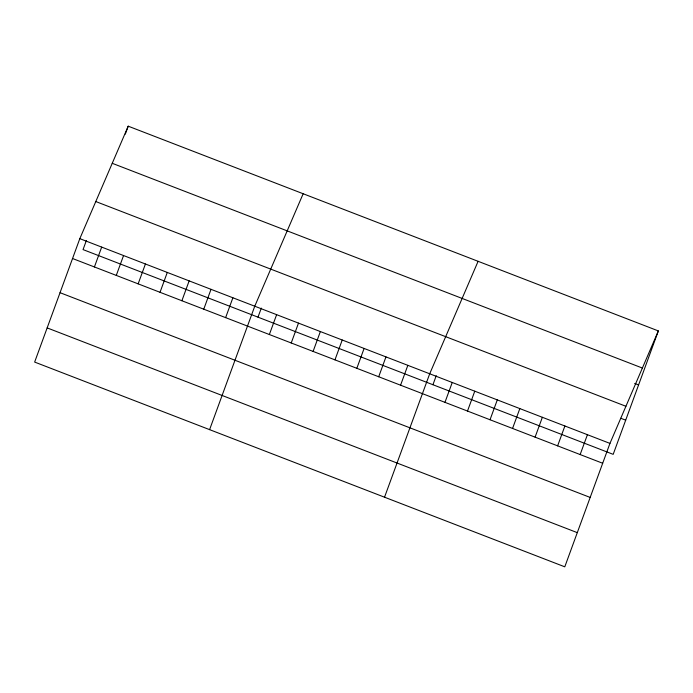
<?xml version="1.0" encoding="UTF-8"?>
<svg xmlns="http://www.w3.org/2000/svg" width="693" height="693" viewBox="0 0 693 693"><rect width="100%" height="100%" fill="white"/><g stroke="black" fill="none" stroke-linecap="round" stroke-linejoin="round"><path stroke-width="1.04" d="M79.816 238.652L34.65 362.075L564.786 566.822L609.953 443.399L658.35 330.925L128.214 126.178L79.816 238.652L609.953 443.399M86.365 240.558L83.047 249.601L613.184 454.348L658.35 330.925M125.312 134.121L128.214 126.178M94.413 266.961L101.68 247.098M116.285 275.407L123.553 255.544M138.15 283.853L145.417 263.99M160.022 292.299L167.29 272.436M181.887 300.745L189.154 280.882M203.759 309.191L211.018 289.327M225.623 317.637L232.891 297.773M209.598 429.643L254.755 306.219L303.162 193.745M257.995 317.169L261.304 308.116M269.36 334.528L276.628 314.665M291.225 342.974L298.492 323.111M313.097 351.42L320.365 331.557M334.962 359.866L342.229 340.003M356.834 368.312L364.102 348.449M378.699 376.749L385.966 356.895M400.571 385.195L407.839 365.341M384.537 497.202L429.703 373.787L478.101 261.313M432.943 384.728L436.252 375.684M444.967 402.347L452.234 382.493M467.498 411.044L474.766 391.19M490.029 419.75L497.297 399.896M512.56 428.456L519.828 408.593M535.091 437.153L542.359 417.299M557.622 445.859L564.89 425.996M580.154 454.556L587.421 434.702M112.24 163.297L642.376 368.044M634.658 383.446L638.574 384.961M95.79 201.542L625.918 406.28M620.798 418.277L625.692 420.166M72.548 258.515L602.685 463.262M60.04 292.689L590.176 497.435M47.159 327.902L577.286 532.64"/></g></svg>
